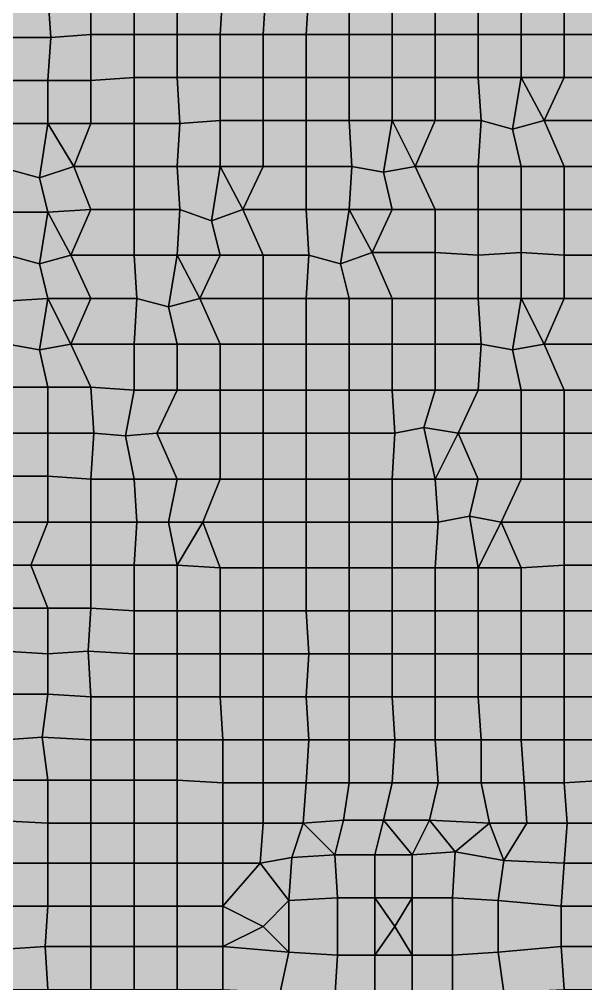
# Model space of a CAD drawing. Header units: metres. Extents: x -7480 to 79269, y -9100 to 45880.
# Drawn here: x 12740 to 16690, y 23960 to 30686 of the extents above; entities that cross this region are included whole.
import ezdxf

# ---------------------------------------------------------------- set-up
doc = ezdxf.new("R2010")
doc.units = ezdxf.units.M
for name, color, linetype in [('COLOR_1', 1, 'Continuous'), ('COLOR_181', 181, 'Continuous'), ('COLOR_3', 3, 'Continuous'), ('COLOR_5', 5, 'Continuous'), ('COLOR_6', 6, 'Continuous')]:
    doc.layers.add(name, color=color, linetype=linetype)

msp = doc.modelspace()

# ---------------------------------------------------------------- hatches: boundary and pattern name
at = {"layer": 'COLOR_1'}
for points in [[(13540, 25660), (13840, 25660), (13840, 25960), (13540, 25960)], [(14140, 25960), (14160, 25660), (14440, 25660), (14440, 25960)], [(14440, 25660), (14760, 25660), (14740, 25960), (14440, 25960)], [(14740, 25960), (14760, 25660), (15040, 25660), (15040, 25960)], [(15040, 25660), (15360, 25660), (15340, 25960), (15040, 25960)], [(15340, 25960), (15360, 25660), (15640, 25660), (15640, 25960)], [(15640, 25660), (15960, 25660), (15940, 25960), (15640, 25960)], [(15940, 25960), (15960, 25660), (16240, 25660), (16240, 25960)], [(16240, 25660), (16540, 25660), (16540, 25960), (16240, 25960)], [(14160, 25360), (14440, 25360), (14440, 25660), (14160, 25660)], [(14440, 25360), (14740, 25360), (14760, 25660), (14440, 25660)], [(14740, 25360), (15040, 25360), (15040, 25660), (14760, 25660)], [(15640, 25660), (15660, 25360), (15960, 25360), (15960, 25660)], [(15960, 25360), (16260, 25360), (16240, 25660), (15960, 25660)], [(16240, 25660), (16260, 25360), (16540, 25360), (16540, 25660)], [(13840, 25080), (14160, 25080), (14160, 25360), (13840, 25380)], [(14160, 25080), (14440, 25080), (14440, 25360), (14160, 25360)], [(14440, 25080), (14720, 25080), (14740, 25360), (14440, 25360)], [(14720, 25080), (15000, 25100), (15040, 25360), (14740, 25360)], [(15000, 25100), (15280, 25100), (15340, 25360), (15040, 25360)], [(15280, 25100), (15600, 25100), (15660, 25360), (15340, 25360)], [(15600, 25100), (16020, 25080), (15960, 25360), (15660, 25360)], [(15960, 25360), (16020, 25080), (16280, 25080), (16260, 25360)], [(16260, 25360), (16280, 25080), (16560, 25080), (16540, 25360)], [(14160, 24800), (14420, 24800), (14440, 25080), (14160, 25080)], [(16020, 25080), (16120, 24820), (16280, 25080)], [(14620, 24180), (14960, 24160), (14960, 24560), (14620, 24540)], [(15760, 24160), (16080, 24180), (16080, 24540), (15760, 24560)], [(14440, 24360), (14620, 24180), (14620, 24540)], [(14160, 24220), (14620, 24180), (14440, 24360)], [(13840, 23920), (14160, 23920), (14160, 24220), (13840, 24220)]]:
    msp.add_hatch(color=256, dxfattribs=at).paths.add_polyline_path(points)
at = {"layer": 'COLOR_181'}
for points in [[(12940, 30860), (12960, 30560), (13240, 30580), (13240, 30880)], [(13240, 30580), (13540, 30580), (13540, 30880), (13240, 30880)], [(13540, 30580), (13840, 30580), (13840, 30880), (13540, 30880)], [(13840, 30580), (14140, 30580), (14160, 30880), (13840, 30880)], [(14140, 30580), (14440, 30580), (14460, 30880), (14160, 30880)], [(14440, 30580), (14740, 30580), (14760, 30880), (14460, 30880)], [(14740, 30580), (15040, 30580), (15040, 30880), (14760, 30880)], [(15040, 30580), (15340, 30580), (15340, 30880), (15040, 30880)], [(15340, 30580), (15640, 30580), (15640, 30880), (15340, 30880)], [(15640, 30580), (15940, 30580), (15940, 30880), (15640, 30880)], [(15940, 30580), (16240, 30580), (16240, 30880), (15940, 30880)], [(16240, 30580), (16540, 30580), (16540, 30880), (16240, 30880)], [(16540, 30580), (16840, 30580), (16840, 30880), (16540, 30880)], [(12640, 30560), (12960, 30560), (12940, 30860), (12640, 30860)], [(12640, 30260), (12940, 30260), (12960, 30560), (12640, 30560)], [(12940, 30260), (13240, 30260), (13240, 30580), (12960, 30560)], [(13240, 30260), (13540, 30280), (13540, 30580), (13240, 30580)], [(13540, 30280), (13840, 30280), (13840, 30580), (13540, 30580)], [(13840, 30280), (14140, 30280), (14140, 30580), (13840, 30580)], [(14140, 30280), (14440, 30280), (14440, 30580), (14140, 30580)], [(14440, 30280), (14740, 30280), (14740, 30580), (14440, 30580)], [(14740, 30280), (15040, 30280), (15040, 30580), (14740, 30580)], [(15040, 30280), (15340, 30280), (15340, 30580), (15040, 30580)], [(15340, 30280), (15640, 30280), (15640, 30580), (15340, 30580)], [(15640, 30280), (15940, 30280), (15940, 30580), (15640, 30580)], [(15940, 30280), (16240, 30280), (16240, 30580), (15940, 30580)], [(16240, 30280), (16540, 30280), (16540, 30580), (16240, 30580)], [(16540, 30280), (16840, 30280), (16840, 30580), (16540, 30580)], [(13240, 29960), (13540, 29960), (13540, 30280), (13240, 30260)], [(13540, 29960), (13860, 29960), (13840, 30280), (13540, 30280)], [(13840, 30280), (13860, 29960), (14140, 29980), (14140, 30280)], [(14140, 29980), (14440, 29980), (14440, 30280), (14140, 30280)], [(14440, 29980), (14740, 29980), (14740, 30280), (14440, 30280)], [(14740, 29980), (15040, 29980), (15040, 30280), (14740, 30280)], [(15040, 29980), (15340, 29980), (15340, 30280), (15040, 30280)], [(15340, 29980), (15640, 29980), (15640, 30280), (15340, 30280)], [(15640, 29980), (15960, 29980), (15940, 30280), (15640, 30280)], [(15940, 30280), (15960, 29980), (16180, 29920), (16240, 30280)], [(16180, 29920), (16400, 29980), (16240, 30280)], [(16240, 30280), (16400, 29980), (16540, 30280)], [(16400, 29980), (16840, 29980), (16840, 30280), (16540, 30280)], [(12640, 29960), (12940, 29960), (12940, 30260), (12640, 30260)], [(12940, 29960), (13240, 29960), (13240, 30260), (12940, 30260)], [(12640, 29960), (12660, 29640), (12880, 29580), (12940, 29960)], [(12880, 29580), (13120, 29660), (12940, 29960)], [(12940, 29960), (13120, 29660), (13240, 29960)], [(13120, 29660), (13540, 29660), (13540, 29960), (13240, 29960)], [(13540, 29660), (13840, 29660), (13860, 29960), (13540, 29960)], [(13840, 29660), (14140, 29660), (14140, 29980), (13860, 29960)], [(14140, 29660), (14440, 29660), (14440, 29980), (14140, 29980)], [(14440, 29660), (14740, 29660), (14740, 29980), (14440, 29980)], [(14740, 29660), (15060, 29660), (15040, 29980), (14740, 29980)], [(15040, 29980), (15060, 29660), (15280, 29620), (15340, 29980)], [(15280, 29620), (15500, 29660), (15340, 29980)], [(15340, 29980), (15500, 29660), (15640, 29980)], [(15500, 29660), (15940, 29660), (15960, 29980), (15640, 29980)], [(15940, 29660), (16240, 29660), (16180, 29920), (15960, 29980)], [(16180, 29920), (16240, 29660), (16540, 29660), (16400, 29980)], [(16400, 29980), (16540, 29660), (16840, 29660), (16840, 29980)], [(12640, 29340), (12940, 29340), (12880, 29580), (12660, 29640)], [(12880, 29580), (12940, 29340), (13240, 29360), (13120, 29660)], [(13120, 29660), (13240, 29360), (13540, 29360), (13540, 29660)], [(13540, 29360), (13860, 29360), (13840, 29660), (13540, 29660)], [(13840, 29660), (13860, 29360), (14080, 29280), (14140, 29660)], [(14080, 29280), (14300, 29360), (14140, 29660)], [(14140, 29660), (14300, 29360), (14440, 29660)], [(14300, 29360), (14740, 29360), (14740, 29660), (14440, 29660)], [(14740, 29360), (15040, 29360), (15060, 29660), (14740, 29660)], [(15040, 29360), (15340, 29360), (15280, 29620), (15060, 29660)], [(15280, 29620), (15340, 29360), (15640, 29360), (15500, 29660)], [(15500, 29660), (15640, 29360), (15940, 29360), (15940, 29660)], [(15940, 29360), (16240, 29360), (16240, 29660), (15940, 29660)], [(16240, 29360), (16540, 29360), (16540, 29660), (16240, 29660)], [(16540, 29360), (16860, 29360), (16840, 29660), (16540, 29660)], [(12640, 29340), (12660, 29040), (12880, 28980), (12940, 29340)], [(12880, 28980), (13100, 29040), (12940, 29340)], [(12940, 29340), (13100, 29040), (13240, 29360)], [(13100, 29040), (13540, 29040), (13540, 29360), (13240, 29360)], [(13540, 29040), (13840, 29040), (13860, 29360), (13540, 29360)], [(13840, 29040), (14140, 29040), (14080, 29280), (13860, 29360)], [(14080, 29280), (14140, 29040), (14440, 29040), (14300, 29360)], [(14300, 29360), (14440, 29040), (14760, 29040), (14740, 29360)], [(14740, 29360), (14760, 29040), (14980, 28980), (15040, 29360)], [(14980, 28980), (15200, 29060), (15040, 29360)], [(15040, 29360), (15200, 29060), (15340, 29360)], [(15200, 29060), (15640, 29060), (15640, 29360), (15340, 29360)], [(15640, 29060), (15940, 29040), (15940, 29360), (15640, 29360)], [(15940, 29040), (16240, 29060), (16240, 29360), (15940, 29360)], [(16240, 29060), (16540, 29040), (16540, 29360), (16240, 29360)], [(16540, 29040), (16840, 29040), (16860, 29360), (16540, 29360)], [(14980, 28980), (15040, 28740), (15340, 28740), (15200, 29060)], [(15200, 29060), (15340, 28740), (15640, 28740), (15640, 29060)], [(15640, 28740), (15940, 28740), (15940, 29040), (15640, 29060)], [(15940, 28740), (16240, 28740), (16240, 29060), (15940, 29040)], [(16240, 28740), (16540, 28740), (16540, 29040), (16240, 29060)], [(12640, 28720), (12940, 28740), (12880, 28980), (12660, 29040)], [(12880, 28980), (12940, 28740), (13240, 28740), (13100, 29040)], [(13100, 29040), (13240, 28740), (13560, 28740), (13540, 29040)], [(13540, 29040), (13560, 28740), (13780, 28680), (13840, 29040)], [(13780, 28680), (14000, 28740), (13840, 29040)], [(13840, 29040), (14000, 28740), (14140, 29040)], [(14000, 28740), (14440, 28740), (14440, 29040), (14140, 29040)], [(14440, 28740), (14740, 28740), (14760, 29040), (14440, 29040)], [(14740, 28740), (15040, 28740), (14980, 28980), (14760, 29040)], [(16540, 28740), (16860, 28740), (16840, 29040), (16540, 29040)], [(12640, 28720), (12660, 28420), (12880, 28380), (12940, 28740)], [(12880, 28380), (13100, 28420), (12940, 28740)], [(12940, 28740), (13100, 28420), (13240, 28740)], [(13100, 28420), (13540, 28420), (13560, 28740), (13240, 28740)], [(13540, 28420), (13840, 28420), (13780, 28680), (13560, 28740)], [(13780, 28680), (13840, 28420), (14140, 28420), (14000, 28740)], [(14000, 28740), (14140, 28420), (14440, 28420), (14440, 28740)], [(14440, 28420), (14740, 28420), (14740, 28740), (14440, 28740)], [(14740, 28420), (15040, 28420), (15040, 28740), (14740, 28740)], [(15040, 28420), (15340, 28420), (15340, 28740), (15040, 28740)], [(15340, 28420), (15640, 28420), (15640, 28740), (15340, 28740)], [(15640, 28420), (15960, 28420), (15940, 28740), (15640, 28740)], [(15940, 28740), (15960, 28420), (16180, 28380), (16240, 28740)], [(16180, 28380), (16400, 28420), (16240, 28740)], [(16240, 28740), (16400, 28420), (16540, 28740)], [(16400, 28420), (16840, 28420), (16860, 28740), (16540, 28740)], [(12640, 28120), (12940, 28120), (12880, 28380), (12660, 28420)], [(12880, 28380), (12940, 28120), (13240, 28120), (13100, 28420)], [(13100, 28420), (13240, 28120), (13540, 28100), (13540, 28420)], [(13540, 28100), (13840, 28100), (13840, 28420), (13540, 28420)], [(13840, 28100), (14140, 28100), (14140, 28420), (13840, 28420)], [(14140, 28100), (14440, 28100), (14440, 28420), (14140, 28420)], [(14440, 28100), (14740, 28100), (14740, 28420), (14440, 28420)], [(14740, 28100), (15040, 28100), (15040, 28420), (14740, 28420)], [(15040, 28100), (15340, 28100), (15340, 28420), (15040, 28420)], [(15340, 28100), (15640, 28100), (15640, 28420), (15340, 28420)], [(15640, 28100), (15940, 28100), (15960, 28420), (15640, 28420)], [(15940, 28100), (16240, 28100), (16180, 28380), (15960, 28420)], [(16180, 28380), (16240, 28100), (16540, 28100), (16400, 28420)], [(16400, 28420), (16540, 28100), (16880, 28100), (16840, 28420)], [(12640, 27800), (12940, 27800), (12940, 28120), (12640, 28120)], [(12940, 27800), (13260, 27800), (13240, 28120), (12940, 28120)], [(13240, 28120), (13260, 27800), (13480, 27780), (13540, 28100)], [(13480, 27780), (13700, 27800), (13840, 28100), (13540, 28100)], [(13700, 27800), (14140, 27800), (14140, 28100), (13840, 28100)], [(14140, 27800), (14440, 27800), (14440, 28100), (14140, 28100)], [(14440, 27800), (14740, 27800), (14740, 28100), (14440, 28100)], [(14740, 27800), (15040, 27800), (15040, 28100), (14740, 28100)], [(15040, 27800), (15360, 27800), (15340, 28100), (15040, 28100)], [(15340, 28100), (15360, 27800), (15560, 27840), (15640, 28100)], [(15560, 27840), (15800, 27800), (15940, 28100), (15640, 28100)], [(15800, 27800), (16240, 27800), (16240, 28100), (15940, 28100)], [(16240, 27800), (16540, 27800), (16540, 28100), (16240, 28100)], [(16540, 27800), (16820, 27800), (16880, 28100), (16540, 28100)], [(12640, 27500), (12940, 27500), (12940, 27800), (12640, 27800)], [(12940, 27500), (13240, 27480), (13260, 27800), (12940, 27800)], [(13240, 27480), (13540, 27480), (13480, 27780), (13260, 27800)], [(13480, 27780), (13540, 27480), (13840, 27480), (13700, 27800)], [(13700, 27800), (13840, 27480), (14140, 27480), (14140, 27800)], [(14140, 27480), (14440, 27480), (14440, 27800), (14140, 27800)], [(14440, 27480), (14740, 27480), (14740, 27800), (14440, 27800)], [(14740, 27480), (15040, 27480), (15040, 27800), (14740, 27800)], [(15040, 27480), (15340, 27480), (15360, 27800), (15040, 27800)], [(15340, 27480), (15640, 27480), (15560, 27840), (15360, 27800)], [(15560, 27840), (15640, 27480), (15800, 27800)], [(15640, 27480), (15940, 27480), (15800, 27800)], [(15800, 27800), (15940, 27480), (16240, 27480), (16240, 27800)], [(16240, 27480), (16540, 27480), (16540, 27800), (16240, 27800)], [(16540, 27480), (16840, 27480), (16820, 27800), (16540, 27800)], [(12640, 27180), (12940, 27180), (12940, 27500), (12640, 27500)], [(12940, 27180), (13240, 27180), (13240, 27480), (12940, 27500)], [(13240, 27180), (13560, 27180), (13540, 27480), (13240, 27480)], [(13540, 27480), (13560, 27180), (13780, 27180), (13840, 27480)], [(13780, 27180), (14020, 27180), (14140, 27480), (13840, 27480)], [(14020, 27180), (14440, 27180), (14440, 27480), (14140, 27480)], [(14440, 27180), (14740, 27180), (14740, 27480), (14440, 27480)], [(14740, 27180), (15040, 27180), (15040, 27480), (14740, 27480)], [(15040, 27180), (15340, 27180), (15340, 27480), (15040, 27480)], [(15340, 27180), (15660, 27180), (15640, 27480), (15340, 27480)], [(15640, 27480), (15660, 27180), (15880, 27220), (15940, 27480)], [(15880, 27220), (16100, 27180), (16240, 27480), (15940, 27480)], [(16100, 27180), (16540, 27180), (16540, 27480), (16240, 27480)], [(16540, 27180), (16840, 27180), (16840, 27480), (16540, 27480)], [(12580, 26880), (12820, 26880), (12940, 27180), (12640, 27180)], [(12820, 26880), (13240, 26880), (13240, 27180), (12940, 27180)], [(13240, 26880), (13540, 26880), (13560, 27180), (13240, 27180)], [(13540, 26880), (13840, 26880), (13780, 27180), (13560, 27180)], [(13780, 27180), (13840, 26880), (14020, 27180)], [(13840, 26880), (14140, 26860), (14020, 27180)], [(14020, 27180), (14140, 26860), (14440, 26860), (14440, 27180)], [(14440, 26860), (14740, 26860), (14740, 27180), (14440, 27180)], [(14740, 26860), (15040, 26860), (15040, 27180), (14740, 27180)], [(15040, 26860), (15340, 26860), (15340, 27180), (15040, 27180)], [(15340, 26860), (15640, 26860), (15660, 27180), (15340, 27180)], [(15640, 26860), (15940, 26860), (15880, 27220), (15660, 27180)], [(15880, 27220), (15940, 26860), (16100, 27180)], [(15940, 26860), (16240, 26860), (16100, 27180)], [(16100, 27180), (16240, 26860), (16540, 26880), (16540, 27180)], [(16540, 26880), (16840, 26880), (16840, 27180), (16540, 27180)], [(12580, 26880), (12640, 26580), (12940, 26580), (12820, 26880)], [(12820, 26880), (12940, 26580), (13240, 26580), (13240, 26880)], [(13240, 26580), (13540, 26560), (13540, 26880), (13240, 26880)], [(13540, 26560), (13840, 26560), (13840, 26880), (13540, 26880)], [(13840, 26560), (14140, 26560), (14140, 26860), (13840, 26880)], [(14140, 26560), (14440, 26560), (14440, 26860), (14140, 26860)], [(14440, 26560), (14740, 26560), (14740, 26860), (14440, 26860)], [(14740, 26560), (15040, 26560), (15040, 26860), (14740, 26860)], [(15040, 26560), (15340, 26560), (15340, 26860), (15040, 26860)], [(15340, 26560), (15640, 26560), (15640, 26860), (15340, 26860)], [(15640, 26560), (15940, 26560), (15940, 26860), (15640, 26860)], [(15940, 26560), (16240, 26560), (16240, 26860), (15940, 26860)], [(16240, 26560), (16540, 26560), (16540, 26880), (16240, 26860)], [(16540, 26560), (16840, 26560), (16840, 26880), (16540, 26880)], [(12640, 26280), (12940, 26260), (12940, 26580), (12640, 26580)], [(12940, 26260), (13220, 26280), (13240, 26580), (12940, 26580)], [(13220, 26280), (13540, 26260), (13540, 26560), (13240, 26580)], [(13540, 26260), (13840, 26260), (13840, 26560), (13540, 26560)], [(13840, 26260), (14140, 26260), (14140, 26560), (13840, 26560)], [(14140, 26260), (14440, 26260), (14440, 26560), (14140, 26560)], [(14440, 26260), (14760, 26260), (14740, 26560), (14440, 26560)], [(14740, 26560), (14760, 26260), (15040, 26260), (15040, 26560)], [(15040, 26260), (15340, 26260), (15340, 26560), (15040, 26560)], [(15340, 26260), (15640, 26260), (15640, 26560), (15340, 26560)], [(15640, 26260), (15940, 26260), (15940, 26560), (15640, 26560)], [(15940, 26260), (16240, 26260), (16240, 26560), (15940, 26560)], [(16240, 26260), (16540, 26260), (16540, 26560), (16240, 26560)], [(16540, 26260), (16840, 26260), (16840, 26560), (16540, 26560)], [(12640, 25980), (12940, 25980), (12940, 26260), (12640, 26280)], [(12940, 25980), (13240, 25960), (13220, 26280), (12940, 26260)], [(13220, 26280), (13240, 25960), (13540, 25960), (13540, 26260)], [(13540, 25960), (13840, 25960), (13840, 26260), (13540, 26260)], [(13840, 25960), (14140, 25960), (14140, 26260), (13840, 26260)], [(14140, 25960), (14440, 25960), (14440, 26260), (14140, 26260)], [(14440, 25960), (14740, 25960), (14760, 26260), (14440, 26260)], [(14740, 25960), (15040, 25960), (15040, 26260), (14760, 26260)], [(15040, 25960), (15340, 25960), (15340, 26260), (15040, 26260)], [(15340, 25960), (15640, 25960), (15640, 26260), (15340, 26260)], [(15640, 25960), (15940, 25960), (15940, 26260), (15640, 26260)], [(15940, 25960), (16240, 25960), (16240, 26260), (15940, 26260)], [(16240, 25960), (16540, 25960), (16540, 26260), (16240, 26260)], [(16540, 25960), (16860, 25960), (16840, 26260), (16540, 26260)], [(12640, 25660), (12900, 25680), (12940, 25980), (12640, 25980)], [(12900, 25680), (13240, 25660), (13240, 25960), (12940, 25980)], [(13240, 25660), (13540, 25660), (13540, 25960), (13240, 25960)], [(12640, 25380), (12940, 25380), (12900, 25680), (12640, 25660)], [(12900, 25680), (12940, 25380), (13240, 25380), (13240, 25660)], [(13240, 25380), (13540, 25380), (13540, 25660), (13240, 25660)], [(13540, 25380), (13840, 25380), (13840, 25660), (13540, 25660)], [(15040, 25360), (15340, 25360), (15360, 25660), (15040, 25660)], [(15340, 25360), (15660, 25360), (15640, 25660), (15360, 25660)], [(12540, 25100), (12940, 25080), (12940, 25380), (12640, 25380)], [(12940, 25080), (13240, 25080), (13240, 25380), (12940, 25380)], [(13240, 25080), (13540, 25080), (13540, 25380), (13240, 25380)], [(13540, 25080), (13840, 25080), (13840, 25380), (13540, 25380)], [(12540, 25100), (12640, 24800), (12940, 24800), (12940, 25080)], [(12940, 24800), (13240, 24800), (13240, 25080), (12940, 25080)], [(13240, 24800), (13540, 24800), (13540, 25080), (13240, 25080)], [(13540, 24800), (13840, 24800), (13840, 25080), (13540, 25080)], [(12640, 24500), (12940, 24500), (12940, 24800), (12640, 24800)], [(12940, 24500), (13240, 24500), (13240, 24800), (12940, 24800)], [(13240, 24500), (13540, 24500), (13540, 24800), (13240, 24800)], [(13540, 24500), (13840, 24500), (13840, 24800), (13540, 24800)], [(14960, 24160), (15220, 24160), (15220, 24560), (14960, 24560)], [(15220, 24160), (15360, 24360), (15220, 24560)], [(15220, 24560), (15360, 24360), (15480, 24560)], [(15360, 24360), (15480, 24160), (15480, 24560)], [(15480, 24160), (15760, 24160), (15760, 24560), (15480, 24560)], [(12640, 24200), (12920, 24220), (12940, 24500), (12640, 24500)], [(12920, 24220), (13240, 24220), (13240, 24500), (12940, 24500)], [(13240, 24220), (13540, 24220), (13540, 24500), (13240, 24500)], [(13540, 24220), (13840, 24220), (13840, 24500), (13540, 24500)], [(15220, 24160), (15480, 24160), (15360, 24360)], [(12640, 23920), (12940, 23920), (12920, 24220), (12640, 24200)], [(12920, 24220), (12940, 23920), (13240, 23920), (13240, 24220)], [(13240, 23920), (13540, 23920), (13540, 24220), (13240, 24220)], [(13540, 23920), (13840, 23920), (13840, 24220), (13540, 24220)]]:
    msp.add_hatch(color=256, dxfattribs=at).paths.add_polyline_path(points)
at = {"layer": 'COLOR_3'}
for points in [[(13840, 25660), (14160, 25660), (14140, 25960), (13840, 25960)], [(16540, 25660), (16840, 25660), (16860, 25960), (16540, 25960)], [(13840, 25380), (14160, 25360), (14160, 25660), (13840, 25660)], [(16540, 25360), (16840, 25380), (16840, 25660), (16540, 25660)], [(16540, 25360), (16560, 25080), (16840, 25080), (16840, 25380)], [(14720, 25080), (14940, 24860), (15000, 25100)], [(14940, 24860), (15220, 24860), (15280, 25100), (15000, 25100)], [(15220, 24860), (15480, 24860), (15280, 25100)], [(15280, 25100), (15480, 24860), (15600, 25100)], [(15480, 24860), (15780, 24880), (15600, 25100)], [(15600, 25100), (15780, 24880), (16020, 25080)], [(13840, 24800), (14160, 24800), (14160, 25080), (13840, 25080)], [(14420, 24800), (14640, 24840), (14720, 25080), (14440, 25080)], [(14640, 24840), (14940, 24860), (14720, 25080)], [(15780, 24880), (16120, 24820), (16020, 25080)], [(16120, 24820), (16540, 24800), (16560, 25080), (16280, 25080)], [(16540, 24800), (16840, 24800), (16840, 25080), (16560, 25080)], [(14420, 24800), (14620, 24540), (14640, 24840)], [(13840, 24500), (14160, 24500), (14160, 24800), (13840, 24800)], [(14160, 24500), (14420, 24800), (14160, 24800)], [(14160, 24500), (14440, 24360), (14620, 24540), (14420, 24800)], [(13840, 24220), (14160, 24220), (14160, 24500), (13840, 24500)], [(14160, 24220), (14440, 24360), (14160, 24500)], [(14160, 23920), (14560, 23900), (14620, 24180), (14160, 24220)]]:
    msp.add_hatch(color=256, dxfattribs=at).paths.add_polyline_path(points)
at = {"layer": 'COLOR_5'}
for points in [[(14620, 24540), (14960, 24560), (14940, 24860), (14640, 24840)], [(14940, 24860), (14960, 24560), (15220, 24560), (15220, 24860)], [(15220, 24560), (15480, 24560), (15480, 24860), (15220, 24860)], [(15480, 24560), (15760, 24560), (15780, 24880), (15480, 24860)], [(16080, 24540), (16520, 24500), (16540, 24800), (16120, 24820)], [(16520, 24500), (16840, 24500), (16840, 24800), (16540, 24800)], [(16080, 24180), (16520, 24220), (16520, 24500), (16080, 24540)], [(16520, 24220), (16840, 24220), (16840, 24500), (16520, 24500)], [(16080, 24180), (16120, 23900), (16540, 23920), (16520, 24220)], [(16520, 24220), (16540, 23920), (16840, 23920), (16840, 24220)], [(14560, 23900), (14940, 23860), (14960, 24160), (14620, 24180)], [(14940, 23860), (15220, 23860), (15220, 24160), (14960, 24160)], [(15220, 23860), (15480, 23860), (15480, 24160), (15220, 24160)], [(15480, 23860), (15760, 23860), (15760, 24160), (15480, 24160)]]:
    msp.add_hatch(color=256, dxfattribs=at).paths.add_polyline_path(points)
at = {"layer": 'COLOR_6'}
for points in [[(15760, 24560), (16080, 24540), (16120, 24820), (15780, 24880)], [(15760, 23860), (16120, 23900), (16080, 24180), (15760, 24160)]]:
    msp.add_hatch(color=256, dxfattribs=at).paths.add_polyline_path(points)

# ---------------------------------------------------------------- linework, layer by layer
at = {"layer": 'COLOR_1'}
for points in [[(13540, 25660), (13840, 25660), (13840, 25960), (13540, 25960)], [(14140, 25960), (14160, 25660), (14440, 25660), (14440, 25960)], [(14440, 25660), (14760, 25660), (14740, 25960), (14440, 25960)], [(14740, 25960), (14760, 25660), (15040, 25660), (15040, 25960)], [(15040, 25660), (15360, 25660), (15340, 25960), (15040, 25960)], [(15340, 25960), (15360, 25660), (15640, 25660), (15640, 25960)], [(15640, 25660), (15960, 25660), (15940, 25960), (15640, 25960)], [(15940, 25960), (15960, 25660), (16240, 25660), (16240, 25960)], [(16240, 25660), (16540, 25660), (16540, 25960), (16240, 25960)], [(14160, 25360), (14440, 25360), (14440, 25660), (14160, 25660)], [(14440, 25360), (14740, 25360), (14760, 25660), (14440, 25660)], [(14740, 25360), (15040, 25360), (15040, 25660), (14760, 25660)], [(15640, 25660), (15660, 25360), (15960, 25360), (15960, 25660)], [(15960, 25360), (16260, 25360), (16240, 25660), (15960, 25660)], [(16240, 25660), (16260, 25360), (16540, 25360), (16540, 25660)], [(13840, 25080), (14160, 25080), (14160, 25360), (13840, 25380)], [(14160, 25080), (14440, 25080), (14440, 25360), (14160, 25360)], [(14440, 25080), (14720, 25080), (14740, 25360), (14440, 25360)], [(14720, 25080), (15000, 25100), (15040, 25360), (14740, 25360)], [(15000, 25100), (15280, 25100), (15340, 25360), (15040, 25360)], [(15280, 25100), (15600, 25100), (15660, 25360), (15340, 25360)], [(15600, 25100), (16020, 25080), (15960, 25360), (15660, 25360)], [(15960, 25360), (16020, 25080), (16280, 25080), (16260, 25360)], [(16260, 25360), (16280, 25080), (16560, 25080), (16540, 25360)], [(14160, 24800), (14420, 24800), (14440, 25080), (14160, 25080)], [(16020, 25080), (16120, 24820), (16280, 25080)], [(14620, 24180), (14960, 24160), (14960, 24560), (14620, 24540)], [(15760, 24160), (16080, 24180), (16080, 24540), (15760, 24560)], [(14440, 24360), (14620, 24180), (14620, 24540)], [(14160, 24220), (14620, 24180), (14440, 24360)], [(13840, 23920), (14160, 23920), (14160, 24220), (13840, 24220)]]:
    msp.add_lwpolyline(points, close=True, dxfattribs=at)
at = {"layer": 'COLOR_181'}
for points in [[(12940, 30860), (12960, 30560), (13240, 30580), (13240, 30880)], [(13240, 30580), (13540, 30580), (13540, 30880), (13240, 30880)], [(13540, 30580), (13840, 30580), (13840, 30880), (13540, 30880)], [(13840, 30580), (14140, 30580), (14160, 30880), (13840, 30880)], [(14140, 30580), (14440, 30580), (14460, 30880), (14160, 30880)], [(14440, 30580), (14740, 30580), (14760, 30880), (14460, 30880)], [(14740, 30580), (15040, 30580), (15040, 30880), (14760, 30880)], [(15040, 30580), (15340, 30580), (15340, 30880), (15040, 30880)], [(15340, 30580), (15640, 30580), (15640, 30880), (15340, 30880)], [(15640, 30580), (15940, 30580), (15940, 30880), (15640, 30880)], [(15940, 30580), (16240, 30580), (16240, 30880), (15940, 30880)], [(16240, 30580), (16540, 30580), (16540, 30880), (16240, 30880)], [(16540, 30580), (16840, 30580), (16840, 30880), (16540, 30880)], [(12640, 30560), (12960, 30560), (12940, 30860), (12640, 30860)], [(12640, 30260), (12940, 30260), (12960, 30560), (12640, 30560)], [(12940, 30260), (13240, 30260), (13240, 30580), (12960, 30560)], [(13240, 30260), (13540, 30280), (13540, 30580), (13240, 30580)], [(13540, 30280), (13840, 30280), (13840, 30580), (13540, 30580)], [(13840, 30280), (14140, 30280), (14140, 30580), (13840, 30580)], [(14140, 30280), (14440, 30280), (14440, 30580), (14140, 30580)], [(14440, 30280), (14740, 30280), (14740, 30580), (14440, 30580)], [(14740, 30280), (15040, 30280), (15040, 30580), (14740, 30580)], [(15040, 30280), (15340, 30280), (15340, 30580), (15040, 30580)], [(15340, 30280), (15640, 30280), (15640, 30580), (15340, 30580)], [(15640, 30280), (15940, 30280), (15940, 30580), (15640, 30580)], [(15940, 30280), (16240, 30280), (16240, 30580), (15940, 30580)], [(16240, 30280), (16540, 30280), (16540, 30580), (16240, 30580)], [(16540, 30280), (16840, 30280), (16840, 30580), (16540, 30580)], [(13240, 29960), (13540, 29960), (13540, 30280), (13240, 30260)], [(13540, 29960), (13860, 29960), (13840, 30280), (13540, 30280)], [(13840, 30280), (13860, 29960), (14140, 29980), (14140, 30280)], [(14140, 29980), (14440, 29980), (14440, 30280), (14140, 30280)], [(14440, 29980), (14740, 29980), (14740, 30280), (14440, 30280)], [(14740, 29980), (15040, 29980), (15040, 30280), (14740, 30280)], [(15040, 29980), (15340, 29980), (15340, 30280), (15040, 30280)], [(15340, 29980), (15640, 29980), (15640, 30280), (15340, 30280)], [(15640, 29980), (15960, 29980), (15940, 30280), (15640, 30280)], [(15940, 30280), (15960, 29980), (16180, 29920), (16240, 30280)], [(16180, 29920), (16400, 29980), (16240, 30280)], [(16240, 30280), (16400, 29980), (16540, 30280)], [(16400, 29980), (16840, 29980), (16840, 30280), (16540, 30280)], [(12640, 29960), (12940, 29960), (12940, 30260), (12640, 30260)], [(12940, 29960), (13240, 29960), (13240, 30260), (12940, 30260)], [(12640, 29960), (12660, 29640), (12880, 29580), (12940, 29960)], [(12880, 29580), (13120, 29660), (12940, 29960)], [(12940, 29960), (13120, 29660), (13240, 29960)], [(13120, 29660), (13540, 29660), (13540, 29960), (13240, 29960)], [(13540, 29660), (13840, 29660), (13860, 29960), (13540, 29960)], [(13840, 29660), (14140, 29660), (14140, 29980), (13860, 29960)], [(14140, 29660), (14440, 29660), (14440, 29980), (14140, 29980)], [(14440, 29660), (14740, 29660), (14740, 29980), (14440, 29980)], [(14740, 29660), (15060, 29660), (15040, 29980), (14740, 29980)], [(15040, 29980), (15060, 29660), (15280, 29620), (15340, 29980)], [(15280, 29620), (15500, 29660), (15340, 29980)], [(15340, 29980), (15500, 29660), (15640, 29980)], [(15500, 29660), (15940, 29660), (15960, 29980), (15640, 29980)], [(15940, 29660), (16240, 29660), (16180, 29920), (15960, 29980)], [(16180, 29920), (16240, 29660), (16540, 29660), (16400, 29980)], [(16400, 29980), (16540, 29660), (16840, 29660), (16840, 29980)], [(12640, 29340), (12940, 29340), (12880, 29580), (12660, 29640)], [(12880, 29580), (12940, 29340), (13240, 29360), (13120, 29660)], [(13120, 29660), (13240, 29360), (13540, 29360), (13540, 29660)], [(13540, 29360), (13860, 29360), (13840, 29660), (13540, 29660)], [(13840, 29660), (13860, 29360), (14080, 29280), (14140, 29660)], [(14080, 29280), (14300, 29360), (14140, 29660)], [(14140, 29660), (14300, 29360), (14440, 29660)], [(14300, 29360), (14740, 29360), (14740, 29660), (14440, 29660)], [(14740, 29360), (15040, 29360), (15060, 29660), (14740, 29660)], [(15040, 29360), (15340, 29360), (15280, 29620), (15060, 29660)], [(15280, 29620), (15340, 29360), (15640, 29360), (15500, 29660)], [(15500, 29660), (15640, 29360), (15940, 29360), (15940, 29660)], [(15940, 29360), (16240, 29360), (16240, 29660), (15940, 29660)], [(16240, 29360), (16540, 29360), (16540, 29660), (16240, 29660)], [(16540, 29360), (16860, 29360), (16840, 29660), (16540, 29660)], [(12640, 29340), (12660, 29040), (12880, 28980), (12940, 29340)], [(12880, 28980), (13100, 29040), (12940, 29340)], [(12940, 29340), (13100, 29040), (13240, 29360)], [(13100, 29040), (13540, 29040), (13540, 29360), (13240, 29360)], [(13540, 29040), (13840, 29040), (13860, 29360), (13540, 29360)], [(13840, 29040), (14140, 29040), (14080, 29280), (13860, 29360)], [(14080, 29280), (14140, 29040), (14440, 29040), (14300, 29360)], [(14300, 29360), (14440, 29040), (14760, 29040), (14740, 29360)], [(14740, 29360), (14760, 29040), (14980, 28980), (15040, 29360)], [(14980, 28980), (15200, 29060), (15040, 29360)], [(15040, 29360), (15200, 29060), (15340, 29360)], [(15200, 29060), (15640, 29060), (15640, 29360), (15340, 29360)], [(15640, 29060), (15940, 29040), (15940, 29360), (15640, 29360)], [(15940, 29040), (16240, 29060), (16240, 29360), (15940, 29360)], [(16240, 29060), (16540, 29040), (16540, 29360), (16240, 29360)], [(16540, 29040), (16840, 29040), (16860, 29360), (16540, 29360)], [(14980, 28980), (15040, 28740), (15340, 28740), (15200, 29060)], [(15200, 29060), (15340, 28740), (15640, 28740), (15640, 29060)], [(15640, 28740), (15940, 28740), (15940, 29040), (15640, 29060)], [(15940, 28740), (16240, 28740), (16240, 29060), (15940, 29040)], [(16240, 28740), (16540, 28740), (16540, 29040), (16240, 29060)], [(12640, 28720), (12940, 28740), (12880, 28980), (12660, 29040)], [(12880, 28980), (12940, 28740), (13240, 28740), (13100, 29040)], [(13100, 29040), (13240, 28740), (13560, 28740), (13540, 29040)], [(13540, 29040), (13560, 28740), (13780, 28680), (13840, 29040)], [(13780, 28680), (14000, 28740), (13840, 29040)], [(13840, 29040), (14000, 28740), (14140, 29040)], [(14000, 28740), (14440, 28740), (14440, 29040), (14140, 29040)], [(14440, 28740), (14740, 28740), (14760, 29040), (14440, 29040)], [(14740, 28740), (15040, 28740), (14980, 28980), (14760, 29040)], [(16540, 28740), (16860, 28740), (16840, 29040), (16540, 29040)], [(12640, 28720), (12660, 28420), (12880, 28380), (12940, 28740)], [(12880, 28380), (13100, 28420), (12940, 28740)], [(12940, 28740), (13100, 28420), (13240, 28740)], [(13100, 28420), (13540, 28420), (13560, 28740), (13240, 28740)], [(13540, 28420), (13840, 28420), (13780, 28680), (13560, 28740)], [(13780, 28680), (13840, 28420), (14140, 28420), (14000, 28740)], [(14000, 28740), (14140, 28420), (14440, 28420), (14440, 28740)], [(14440, 28420), (14740, 28420), (14740, 28740), (14440, 28740)], [(14740, 28420), (15040, 28420), (15040, 28740), (14740, 28740)], [(15040, 28420), (15340, 28420), (15340, 28740), (15040, 28740)], [(15340, 28420), (15640, 28420), (15640, 28740), (15340, 28740)], [(15640, 28420), (15960, 28420), (15940, 28740), (15640, 28740)], [(15940, 28740), (15960, 28420), (16180, 28380), (16240, 28740)], [(16180, 28380), (16400, 28420), (16240, 28740)], [(16240, 28740), (16400, 28420), (16540, 28740)], [(16400, 28420), (16840, 28420), (16860, 28740), (16540, 28740)], [(12640, 28120), (12940, 28120), (12880, 28380), (12660, 28420)], [(12880, 28380), (12940, 28120), (13240, 28120), (13100, 28420)], [(13100, 28420), (13240, 28120), (13540, 28100), (13540, 28420)], [(13540, 28100), (13840, 28100), (13840, 28420), (13540, 28420)], [(13840, 28100), (14140, 28100), (14140, 28420), (13840, 28420)], [(14140, 28100), (14440, 28100), (14440, 28420), (14140, 28420)], [(14440, 28100), (14740, 28100), (14740, 28420), (14440, 28420)], [(14740, 28100), (15040, 28100), (15040, 28420), (14740, 28420)], [(15040, 28100), (15340, 28100), (15340, 28420), (15040, 28420)], [(15340, 28100), (15640, 28100), (15640, 28420), (15340, 28420)], [(15640, 28100), (15940, 28100), (15960, 28420), (15640, 28420)], [(15940, 28100), (16240, 28100), (16180, 28380), (15960, 28420)], [(16180, 28380), (16240, 28100), (16540, 28100), (16400, 28420)], [(16400, 28420), (16540, 28100), (16880, 28100), (16840, 28420)], [(12640, 27800), (12940, 27800), (12940, 28120), (12640, 28120)], [(12940, 27800), (13260, 27800), (13240, 28120), (12940, 28120)], [(13240, 28120), (13260, 27800), (13480, 27780), (13540, 28100)], [(13480, 27780), (13700, 27800), (13840, 28100), (13540, 28100)], [(13700, 27800), (14140, 27800), (14140, 28100), (13840, 28100)], [(14140, 27800), (14440, 27800), (14440, 28100), (14140, 28100)], [(14440, 27800), (14740, 27800), (14740, 28100), (14440, 28100)], [(14740, 27800), (15040, 27800), (15040, 28100), (14740, 28100)], [(15040, 27800), (15360, 27800), (15340, 28100), (15040, 28100)], [(15340, 28100), (15360, 27800), (15560, 27840), (15640, 28100)], [(15560, 27840), (15800, 27800), (15940, 28100), (15640, 28100)], [(15800, 27800), (16240, 27800), (16240, 28100), (15940, 28100)], [(16240, 27800), (16540, 27800), (16540, 28100), (16240, 28100)], [(16540, 27800), (16820, 27800), (16880, 28100), (16540, 28100)], [(12640, 27500), (12940, 27500), (12940, 27800), (12640, 27800)], [(12940, 27500), (13240, 27480), (13260, 27800), (12940, 27800)], [(13240, 27480), (13540, 27480), (13480, 27780), (13260, 27800)], [(13480, 27780), (13540, 27480), (13840, 27480), (13700, 27800)], [(13700, 27800), (13840, 27480), (14140, 27480), (14140, 27800)], [(14140, 27480), (14440, 27480), (14440, 27800), (14140, 27800)], [(14440, 27480), (14740, 27480), (14740, 27800), (14440, 27800)], [(14740, 27480), (15040, 27480), (15040, 27800), (14740, 27800)], [(15040, 27480), (15340, 27480), (15360, 27800), (15040, 27800)], [(15340, 27480), (15640, 27480), (15560, 27840), (15360, 27800)], [(15560, 27840), (15640, 27480), (15800, 27800)], [(15640, 27480), (15940, 27480), (15800, 27800)], [(15800, 27800), (15940, 27480), (16240, 27480), (16240, 27800)], [(16240, 27480), (16540, 27480), (16540, 27800), (16240, 27800)], [(16540, 27480), (16840, 27480), (16820, 27800), (16540, 27800)], [(12640, 27180), (12940, 27180), (12940, 27500), (12640, 27500)], [(12940, 27180), (13240, 27180), (13240, 27480), (12940, 27500)], [(13240, 27180), (13560, 27180), (13540, 27480), (13240, 27480)], [(13540, 27480), (13560, 27180), (13780, 27180), (13840, 27480)], [(13780, 27180), (14020, 27180), (14140, 27480), (13840, 27480)], [(14020, 27180), (14440, 27180), (14440, 27480), (14140, 27480)], [(14440, 27180), (14740, 27180), (14740, 27480), (14440, 27480)], [(14740, 27180), (15040, 27180), (15040, 27480), (14740, 27480)], [(15040, 27180), (15340, 27180), (15340, 27480), (15040, 27480)], [(15340, 27180), (15660, 27180), (15640, 27480), (15340, 27480)], [(15640, 27480), (15660, 27180), (15880, 27220), (15940, 27480)], [(15880, 27220), (16100, 27180), (16240, 27480), (15940, 27480)], [(16100, 27180), (16540, 27180), (16540, 27480), (16240, 27480)], [(16540, 27180), (16840, 27180), (16840, 27480), (16540, 27480)], [(12580, 26880), (12820, 26880), (12940, 27180), (12640, 27180)], [(12820, 26880), (13240, 26880), (13240, 27180), (12940, 27180)], [(13240, 26880), (13540, 26880), (13560, 27180), (13240, 27180)], [(13540, 26880), (13840, 26880), (13780, 27180), (13560, 27180)], [(13780, 27180), (13840, 26880), (14020, 27180)], [(13840, 26880), (14140, 26860), (14020, 27180)], [(14020, 27180), (14140, 26860), (14440, 26860), (14440, 27180)], [(14440, 26860), (14740, 26860), (14740, 27180), (14440, 27180)], [(14740, 26860), (15040, 26860), (15040, 27180), (14740, 27180)], [(15040, 26860), (15340, 26860), (15340, 27180), (15040, 27180)], [(15340, 26860), (15640, 26860), (15660, 27180), (15340, 27180)], [(15640, 26860), (15940, 26860), (15880, 27220), (15660, 27180)], [(15880, 27220), (15940, 26860), (16100, 27180)], [(15940, 26860), (16240, 26860), (16100, 27180)], [(16100, 27180), (16240, 26860), (16540, 26880), (16540, 27180)], [(16540, 26880), (16840, 26880), (16840, 27180), (16540, 27180)], [(12580, 26880), (12640, 26580), (12940, 26580), (12820, 26880)], [(12820, 26880), (12940, 26580), (13240, 26580), (13240, 26880)], [(13240, 26580), (13540, 26560), (13540, 26880), (13240, 26880)], [(13540, 26560), (13840, 26560), (13840, 26880), (13540, 26880)], [(13840, 26560), (14140, 26560), (14140, 26860), (13840, 26880)], [(14140, 26560), (14440, 26560), (14440, 26860), (14140, 26860)], [(14440, 26560), (14740, 26560), (14740, 26860), (14440, 26860)], [(14740, 26560), (15040, 26560), (15040, 26860), (14740, 26860)], [(15040, 26560), (15340, 26560), (15340, 26860), (15040, 26860)], [(15340, 26560), (15640, 26560), (15640, 26860), (15340, 26860)], [(15640, 26560), (15940, 26560), (15940, 26860), (15640, 26860)], [(15940, 26560), (16240, 26560), (16240, 26860), (15940, 26860)], [(16240, 26560), (16540, 26560), (16540, 26880), (16240, 26860)], [(16540, 26560), (16840, 26560), (16840, 26880), (16540, 26880)], [(12640, 26280), (12940, 26260), (12940, 26580), (12640, 26580)], [(12940, 26260), (13220, 26280), (13240, 26580), (12940, 26580)], [(13220, 26280), (13540, 26260), (13540, 26560), (13240, 26580)], [(13540, 26260), (13840, 26260), (13840, 26560), (13540, 26560)], [(13840, 26260), (14140, 26260), (14140, 26560), (13840, 26560)], [(14140, 26260), (14440, 26260), (14440, 26560), (14140, 26560)], [(14440, 26260), (14760, 26260), (14740, 26560), (14440, 26560)], [(14740, 26560), (14760, 26260), (15040, 26260), (15040, 26560)], [(15040, 26260), (15340, 26260), (15340, 26560), (15040, 26560)], [(15340, 26260), (15640, 26260), (15640, 26560), (15340, 26560)], [(15640, 26260), (15940, 26260), (15940, 26560), (15640, 26560)], [(15940, 26260), (16240, 26260), (16240, 26560), (15940, 26560)], [(16240, 26260), (16540, 26260), (16540, 26560), (16240, 26560)], [(16540, 26260), (16840, 26260), (16840, 26560), (16540, 26560)], [(12640, 25980), (12940, 25980), (12940, 26260), (12640, 26280)], [(12940, 25980), (13240, 25960), (13220, 26280), (12940, 26260)], [(13220, 26280), (13240, 25960), (13540, 25960), (13540, 26260)], [(13540, 25960), (13840, 25960), (13840, 26260), (13540, 26260)], [(13840, 25960), (14140, 25960), (14140, 26260), (13840, 26260)], [(14140, 25960), (14440, 25960), (14440, 26260), (14140, 26260)], [(14440, 25960), (14740, 25960), (14760, 26260), (14440, 26260)], [(14740, 25960), (15040, 25960), (15040, 26260), (14760, 26260)], [(15040, 25960), (15340, 25960), (15340, 26260), (15040, 26260)], [(15340, 25960), (15640, 25960), (15640, 26260), (15340, 26260)], [(15640, 25960), (15940, 25960), (15940, 26260), (15640, 26260)], [(15940, 25960), (16240, 25960), (16240, 26260), (15940, 26260)], [(16240, 25960), (16540, 25960), (16540, 26260), (16240, 26260)], [(16540, 25960), (16860, 25960), (16840, 26260), (16540, 26260)], [(12640, 25660), (12900, 25680), (12940, 25980), (12640, 25980)], [(12900, 25680), (13240, 25660), (13240, 25960), (12940, 25980)], [(13240, 25660), (13540, 25660), (13540, 25960), (13240, 25960)], [(12640, 25380), (12940, 25380), (12900, 25680), (12640, 25660)], [(12900, 25680), (12940, 25380), (13240, 25380), (13240, 25660)], [(13240, 25380), (13540, 25380), (13540, 25660), (13240, 25660)], [(13540, 25380), (13840, 25380), (13840, 25660), (13540, 25660)], [(15040, 25360), (15340, 25360), (15360, 25660), (15040, 25660)], [(15340, 25360), (15660, 25360), (15640, 25660), (15360, 25660)], [(12540, 25100), (12940, 25080), (12940, 25380), (12640, 25380)], [(12940, 25080), (13240, 25080), (13240, 25380), (12940, 25380)], [(13240, 25080), (13540, 25080), (13540, 25380), (13240, 25380)], [(13540, 25080), (13840, 25080), (13840, 25380), (13540, 25380)], [(12540, 25100), (12640, 24800), (12940, 24800), (12940, 25080)], [(12940, 24800), (13240, 24800), (13240, 25080), (12940, 25080)], [(13240, 24800), (13540, 24800), (13540, 25080), (13240, 25080)], [(13540, 24800), (13840, 24800), (13840, 25080), (13540, 25080)], [(12640, 24500), (12940, 24500), (12940, 24800), (12640, 24800)], [(12940, 24500), (13240, 24500), (13240, 24800), (12940, 24800)], [(13240, 24500), (13540, 24500), (13540, 24800), (13240, 24800)], [(13540, 24500), (13840, 24500), (13840, 24800), (13540, 24800)], [(14960, 24160), (15220, 24160), (15220, 24560), (14960, 24560)], [(15220, 24160), (15360, 24360), (15220, 24560)], [(15220, 24560), (15360, 24360), (15480, 24560)], [(15360, 24360), (15480, 24160), (15480, 24560)], [(15480, 24160), (15760, 24160), (15760, 24560), (15480, 24560)], [(12640, 24200), (12920, 24220), (12940, 24500), (12640, 24500)], [(12920, 24220), (13240, 24220), (13240, 24500), (12940, 24500)], [(13240, 24220), (13540, 24220), (13540, 24500), (13240, 24500)], [(13540, 24220), (13840, 24220), (13840, 24500), (13540, 24500)], [(15220, 24160), (15480, 24160), (15360, 24360)], [(12640, 23920), (12940, 23920), (12920, 24220), (12640, 24200)], [(12920, 24220), (12940, 23920), (13240, 23920), (13240, 24220)], [(13240, 23920), (13540, 23920), (13540, 24220), (13240, 24220)], [(13540, 23920), (13840, 23920), (13840, 24220), (13540, 24220)]]:
    msp.add_lwpolyline(points, close=True, dxfattribs=at)
at = {"layer": 'COLOR_3'}
for points in [[(13840, 25660), (14160, 25660), (14140, 25960), (13840, 25960)], [(16540, 25660), (16840, 25660), (16860, 25960), (16540, 25960)], [(13840, 25380), (14160, 25360), (14160, 25660), (13840, 25660)], [(16540, 25360), (16840, 25380), (16840, 25660), (16540, 25660)], [(16540, 25360), (16560, 25080), (16840, 25080), (16840, 25380)], [(14720, 25080), (14940, 24860), (15000, 25100)], [(14940, 24860), (15220, 24860), (15280, 25100), (15000, 25100)], [(15220, 24860), (15480, 24860), (15280, 25100)], [(15280, 25100), (15480, 24860), (15600, 25100)], [(15480, 24860), (15780, 24880), (15600, 25100)], [(15600, 25100), (15780, 24880), (16020, 25080)], [(13840, 24800), (14160, 24800), (14160, 25080), (13840, 25080)], [(14420, 24800), (14640, 24840), (14720, 25080), (14440, 25080)], [(14640, 24840), (14940, 24860), (14720, 25080)], [(15780, 24880), (16120, 24820), (16020, 25080)], [(16120, 24820), (16540, 24800), (16560, 25080), (16280, 25080)], [(16540, 24800), (16840, 24800), (16840, 25080), (16560, 25080)], [(14420, 24800), (14620, 24540), (14640, 24840)], [(13840, 24500), (14160, 24500), (14160, 24800), (13840, 24800)], [(14160, 24500), (14420, 24800), (14160, 24800)], [(14160, 24500), (14440, 24360), (14620, 24540), (14420, 24800)], [(13840, 24220), (14160, 24220), (14160, 24500), (13840, 24500)], [(14160, 24220), (14440, 24360), (14160, 24500)], [(14160, 23920), (14560, 23900), (14620, 24180), (14160, 24220)]]:
    msp.add_lwpolyline(points, close=True, dxfattribs=at)
at = {"layer": 'COLOR_5'}
for points in [[(14620, 24540), (14960, 24560), (14940, 24860), (14640, 24840)], [(14940, 24860), (14960, 24560), (15220, 24560), (15220, 24860)], [(15220, 24560), (15480, 24560), (15480, 24860), (15220, 24860)], [(15480, 24560), (15760, 24560), (15780, 24880), (15480, 24860)], [(16080, 24540), (16520, 24500), (16540, 24800), (16120, 24820)], [(16520, 24500), (16840, 24500), (16840, 24800), (16540, 24800)], [(16080, 24180), (16520, 24220), (16520, 24500), (16080, 24540)], [(16520, 24220), (16840, 24220), (16840, 24500), (16520, 24500)], [(16080, 24180), (16120, 23900), (16540, 23920), (16520, 24220)], [(16520, 24220), (16540, 23920), (16840, 23920), (16840, 24220)], [(14560, 23900), (14940, 23860), (14960, 24160), (14620, 24180)], [(14940, 23860), (15220, 23860), (15220, 24160), (14960, 24160)], [(15220, 23860), (15480, 23860), (15480, 24160), (15220, 24160)], [(15480, 23860), (15760, 23860), (15760, 24160), (15480, 24160)]]:
    msp.add_lwpolyline(points, close=True, dxfattribs=at)
at = {"layer": 'COLOR_6'}
for points in [[(15760, 24560), (16080, 24540), (16120, 24820), (15780, 24880)], [(15760, 23860), (16120, 23900), (16080, 24180), (15760, 24160)]]:
    msp.add_lwpolyline(points, close=True, dxfattribs=at)

doc.saveas('drawing.dxf')
